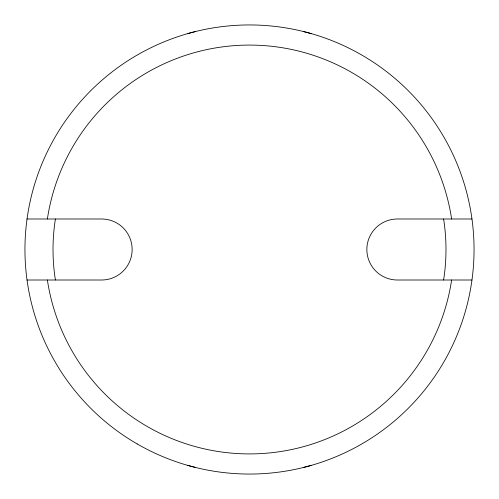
<?xml version="1.0" encoding="UTF-8"?>
<svg xmlns="http://www.w3.org/2000/svg" width="499" height="499" viewBox="0 0 499 499"><rect width="100%" height="100%" fill="white"/><g stroke="black" fill="none" stroke-linecap="round" stroke-linejoin="round"><path stroke-width="0.75" d="M187.867 33.576L195.296 31.587M303.704 467.413L311.133 465.424M27.033 218.992L101.64 218.992A30.508 30.508 0 0 1 132.141 249.5A30.508 30.508 0 0 1 101.64 280.008L27.033 280.008M471.967 218.992L397.36 218.992A30.508 30.508 0 0 0 366.859 249.5A30.508 30.508 0 0 0 397.36 280.008L471.967 280.008M303.704 31.587L311.133 33.576M187.867 465.424L195.296 467.413M443.599 218.999A196.481 196.481 0 0 1 443.599 280.001M55.401 280.001A196.481 196.481 0 0 1 55.401 218.999M451.626 280.008A204.415 204.415 0 0 1 47.374 280.008M47.374 218.992A204.415 204.415 0 0 1 451.626 218.992M137.225 443.967A224.55 224.55 0 0 0 474.05 249.5A224.55 224.55 0 0 0 137.225 55.033A224.55 224.55 0 0 0 137.225 443.967"/></g></svg>
